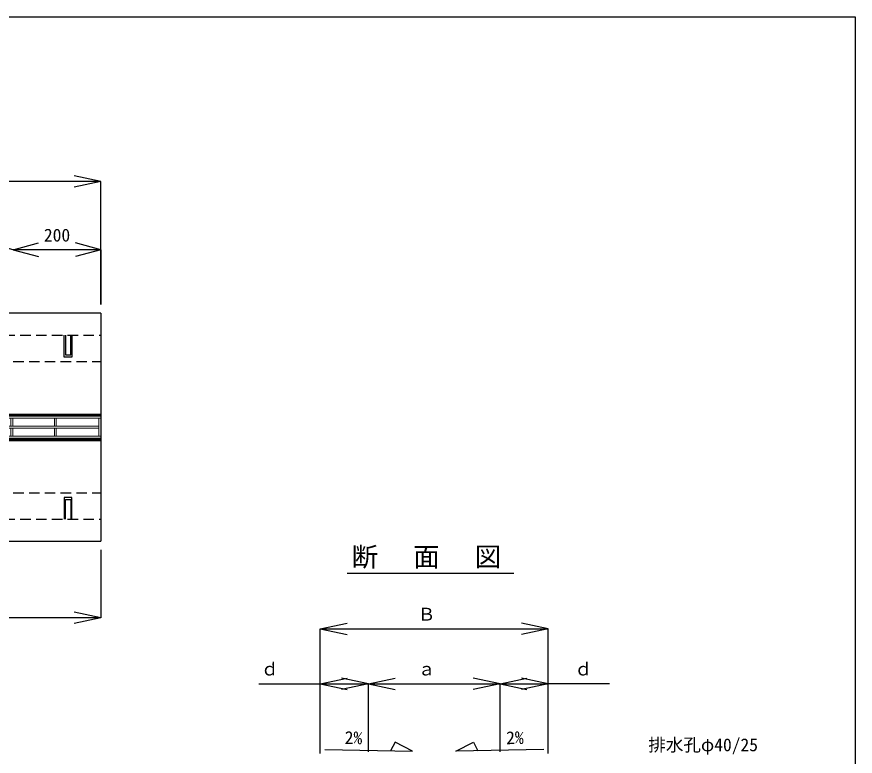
# Model space of a CAD drawing. Units: millimetres, scale not verified. Extents: x -2700 to 2700, y -1900 to 1800.
# Drawn here: x 788 to 2700, y 114 to 1800 of the extents above; entities that cross this region are included whole.
import ezdxf
from ezdxf.enums import TextEntityAlignment as Align

# ---------------------------------------------------------------- set-up
doc = ezdxf.new("R2010")
doc.units = ezdxf.units.MM
doc.header["$LTSCALE"] = 20
doc.linetypes.add('DASHED1', pattern=[1.8, 1.2, -0.6])
for name, color, linetype in [('0-1_1', 3, 'Continuous'), ('0-2_2', 4, 'Continuous'), ('F-0_240', 2, 'Continuous')]:
    doc.layers.add(name, color=color, linetype=linetype)
doc.layers.add('0-5_5', color=3, linetype='Continuous', lineweight=18)
doc.layers.add('0-6_6', color=2, linetype='Continuous', lineweight=18)
doc.styles.add('ＭＳ ゴシック', font='')
doc.styles.get('ＭＳ ゴシック').set_extended_font_data('MS Gothic')

# ---------------------------------------------------------------- blocks, each defined once
blk = doc.blocks.new('DC_GROUP_16')
at = {"layer": '0-6_6'}
for p, q in [((-1264.5, 1235), (-265.5, 1235)), ((-1264.5, 1230.5), (-265.5, 1230.5)), ((-1260, 1189.5), (-1260, 1230.5)), ((-1163.25, 1230.5), (-1163.25, 1212.25)), ((-1158.75, 1230.5), (-1158.75, 1212.25)), ((-1064.25, 1230.5), (-1064.25, 1212.25)), ((-1059.75, 1230.5), (-1059.75, 1212.25)), ((-965.25, 1230.5), (-965.25, 1212.25)), ((-960.75, 1230.5), (-960.75, 1212.25)), ((-866.25, 1230.5), (-866.25, 1212.25)), ((-861.75, 1230.5), (-861.75, 1212.25)), ((-767.25, 1230.5), (-767.25, 1212.25)), ((-762.75, 1230.5), (-762.75, 1212.25)), ((-668.25, 1230.5), (-668.25, 1212.25)), ((-663.75, 1230.5), (-663.75, 1212.25)), ((-569.25, 1230.5), (-569.25, 1212.25)), ((-564.75, 1230.5), (-564.75, 1212.25)), ((-470.25, 1230.5), (-470.25, 1212.25)), ((-465.75, 1230.5), (-465.75, 1212.25)), ((-371.25, 1230.5), (-371.25, 1212.25)), ((-366.75, 1230.5), (-366.75, 1212.25)), ((-270, 1230.5), (-270, 1189.5)), ((-265.5, 1235), (-265.5, 1185)), ((-1260, 1212.25), (-270, 1212.25)), ((-1260, 1207.75), (-270, 1207.75)), ((-1163.25, 1207.75), (-1163.25, 1189.5)), ((-1158.75, 1207.75), (-1158.75, 1189.5)), ((-1064.25, 1207.75), (-1064.25, 1189.5)), ((-1059.75, 1207.75), (-1059.75, 1189.5)), ((-965.25, 1207.75), (-965.25, 1189.5)), ((-960.75, 1207.75), (-960.75, 1189.5)), ((-866.25, 1207.75), (-866.25, 1189.5)), ((-861.75, 1207.75), (-861.75, 1189.5)), ((-767.25, 1207.75), (-767.25, 1189.5)), ((-762.75, 1207.75), (-762.75, 1189.5)), ((-668.25, 1207.75), (-668.25, 1189.5)), ((-663.75, 1207.75), (-663.75, 1189.5)), ((-569.25, 1207.75), (-569.25, 1189.5)), ((-564.75, 1207.75), (-564.75, 1189.5)), ((-470.25, 1207.75), (-470.25, 1189.5)), ((-465.75, 1207.75), (-465.75, 1189.5)), ((-371.25, 1207.75), (-371.25, 1189.5)), ((-366.75, 1207.75), (-366.75, 1189.5)), ((-265.5, 1189.5), (-1264.5, 1189.5))]:
    blk.add_line(p, q, dxfattribs=at)
blk.add_lwpolyline([(-265.5, 1185), (-1264.5, 1185), (-1264.5, 1235)], dxfattribs=at)

msp = doc.modelspace()

# ---------------------------------------------------------------- linework, layer by layer
at = {"layer": '0-1_1'}
for p, q in [((980, 1124.05), (-1020, 1124.05)), ((980, 1124.05), (980, 604.05)), ((-1020, 894.05), (980, 894.05)), ((-1020, 892.05), (980, 892.05)), ((980, 836.05), (-1020, 836.05)), ((-1020, 834.05), (980, 834.05)), ((-1020, 604.05), (980, 604.05))]:
    msp.add_line(p, q, dxfattribs=at)
at = {"layer": '0-1_1', "linetype": 'DASHED1'}
for p, q in [((40, 1074.05), (980, 1074.05)), ((-1020, 1014.05), (980, 1014.05)), ((-1020, 714.05), (980, 714.05)), ((40, 654.05), (980, 654.05))]:
    msp.add_line(p, q, dxfattribs=at)
at = {"layer": '0-1_1', "color": 7}
for p, q in [((911, 1029.05), (911, 1074.05)), ((911, 699.05), (911, 654.05))]:
    msp.add_line(p, q, dxfattribs=at)
for points in [[(914, 1074.05), (914, 1024.05), (896, 1024.05), (896, 1074.05)], [(899, 1074.05), (899, 1029.05), (911, 1029.05)], [(914, 654.05), (914, 704.05), (896, 704.05), (896, 654.05)], [(899, 654.05), (899, 699.05), (911, 699.05)]]:
    msp.add_lwpolyline(points, dxfattribs=at)
at = {"layer": '0-2_2'}
for p, q in [((980, 1424.05), (918.87, 1437.05)), ((980, 1424.05), (-1020, 1424.05)), ((980, 1424.05), (918.87, 1411.06)), ((980, 1144.05), (980, 1424.05)), ((780, 1268.62), (837.96, 1284.15)), ((980, 1268.62), (922.04, 1284.15)), ((780, 1268.62), (837.96, 1253.09)), ((980, 1268.62), (922.04, 1253.09)), ((980, 584.05), (980, 429.05)), ((980, 429.05), (918.87, 442.05)), ((980, 429.05), (480, 429.05)), ((980, 429.05), (918.87, 416.06)), ((1480, 404.05), (1541.13, 417.05)), ((1480, 120.05), (1480, 404.05)), ((1480, 404.05), (2000, 404.05)), ((1480, 404.05), (1541.13, 391.06)), ((2000, 404.05), (1938.87, 417.05)), ((2000, 404.05), (1938.87, 391.06)), ((2000, 120.05), (2000, 404.05)), ((1590, 279.05), (1651.14, 292.05)), ((1890, 279.05), (1828.87, 292.05)), ((1890, 279.05), (1951.14, 292.05)), ((2000, 279.05), (1938.87, 292.05)), ((1480, 279.05), (1541.13, 266.06)), ((1590, 279.05), (1528.87, 266.06)), ((1590, 124.05), (1590, 279.05)), ((1590, 279.05), (1890, 279.05)), ((1590, 279.05), (1651.14, 266.06)), ((1890, 279.05), (1828.87, 266.06)), ((1890, 124.05), (1890, 279.05)), ((1890, 279.05), (1950, 279.05)), ((1890, 279.05), (1951.14, 266.06)), ((1950, 279.05), (2000, 279.05)), ((2000, 124.05), (2000, 279.05))]:
    msp.add_line(p, q, dxfattribs=at)
at = {"layer": '0-2_2', "color": 7}
for p, q in [((980, 1268.62), (980, 1144.05)), ((1541.8, 531.2), (1921.61, 531.2))]:
    msp.add_line(p, q, dxfattribs=at)
at = {"layer": '0-2_2'}
for points in [[(980, 1268.62), (780, 1268.62), (722.05, 1284.15)], [(1340, 279.05), (1480, 279.05), (1541.13, 292.05)], [(1530, 279.05), (1590, 279.05), (1528.87, 292.05)], [(1480, 124.05), (1480, 279.05), (1530, 279.05)], [(2140, 279.05), (2000, 279.05), (1938.87, 266.06)]]:
    msp.add_lwpolyline(points, dxfattribs=at)
at = {"layer": '0-2_2', "color": 7}
for points in [[(1490.4, 128.93), (1690.36, 124.93), (1650.77, 145.73), (1640.37, 125.93)], [(1989.6, 128.93), (1789.64, 124.93), (1829.24, 145.73), (1839.63, 125.93)]]:
    msp.add_lwpolyline(points, dxfattribs=at)
at = {"layer": '0-5_5'}
for p, q in [((-1020, 894.05), (980, 894.05)), ((-1020, 892.05), (980, 892.05)), ((980, 836.05), (-1020, 836.05)), ((-1020, 834.05), (980, 834.05))]:
    msp.add_line(p, q, dxfattribs=at)
at = {"layer": 'F-0_240'}
for p, q in [((-2700, 1800), (2700, 1800)), ((2700, 1800), (2700, -1900))]:
    msp.add_line(p, q, dxfattribs=at)

# ---------------------------------------------------------------- block references
at = {"layer": '0-5_5'}
msp.add_blockref('DC_GROUP_16', (1245, -345.95), dxfattribs=at)

# ---------------------------------------------------------------- texts
at = {"layer": '0-2_2', "style": 'ＭＳ ゴシック'}
for s, p in [('200', (850, 1278.62)), ('Ｂ', (1702.5, 414.05)), ('ｄ', (1345, 289.06)), ('ｄ', (2060, 289.06)), ('ａ', (1702.5, 289.06)), ('排水孔φ40/25', (2228.17, 116.27))]:
    msp.add_text(s, height=29.33, dxfattribs=at).set_placement(p, align=Align.BOTTOM_LEFT)
for rotation, p in [(358.854, (1535.49, 133.03)), (1.146, (1904.52, 132.23))]:
    msp.add_text('2%', height=29.33, rotation=rotation, dxfattribs=at).set_placement(p, align=Align.BOTTOM_LEFT)
at = {"layer": '0-2_2', "color": 7, "insert": (1551.8, 541.2), "char_height": 43.99, "attachment_point": 7, "style": 'ＭＳ ゴシック'}
msp.add_mtext('\\T1.17;断\u3000面\u3000図', dxfattribs=at)

doc.saveas('drawing.dxf')
